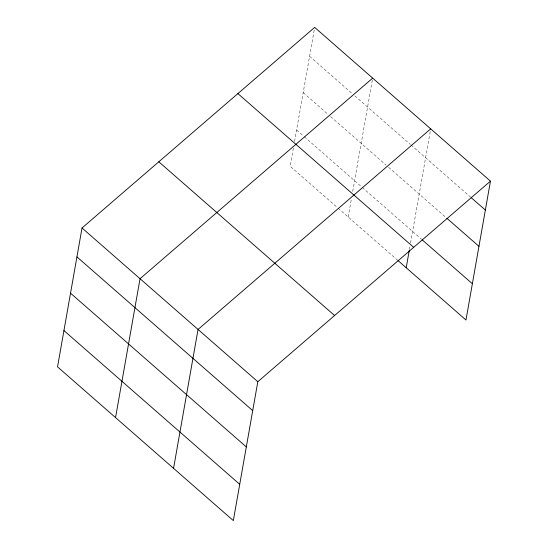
<?xml version="1.0" encoding="UTF-8"?>
<svg xmlns="http://www.w3.org/2000/svg" width="548" height="548" viewBox="0 0 548 548"><rect width="100%" height="100%" fill="white"/><g stroke="black" fill="none" stroke-linecap="round" stroke-linejoin="round"><path stroke-width="0.41" stroke-dasharray="2.74 2.06" d="M293.386 148.138L290.187 166.284L337.356 207.534M294.55 141.542L314.531 28.229M348.192 217.015L351.247 199.691M352.707 191.444L372.681 78.131M409.404 249.6L409.986 246.299M410.568 243.004L430.694 128.862M309.579 56.314L352.289 93.66M354.837 95.893L410.294 144.398M410.932 144.953L470.581 197.116M303.181 92.605L328.04 114.347M330.588 116.573L386.045 165.078M388.601 167.304L446.188 217.672M296.584 129.992L303.599 136.123M304.236 136.685L361.605 186.854M362.242 187.416L421.597 239.325M337.993 208.096L397.279 259.944"/><path stroke-width="0.82" d="M82.029 227.989L57.54 366.865L233.325 520.6L257.813 381.716L490.46 181.135L314.675 27.4L82.029 227.989L257.813 381.716M115.553 417.597L140.041 278.72L372.681 78.131M173.558 468.335L198.047 329.451L430.694 128.862M406.205 267.746L409.26 250.422M490.46 181.135L465.971 320.011L397.917 260.499M471.225 197.677L485.364 210.042M446.832 218.234L478.959 246.333M422.241 239.887L472.369 283.727M237.901 93.592L413.685 247.326M158.804 161.79L334.588 315.525M76.932 256.896L252.717 410.63M70.534 293.187L246.319 446.921M63.938 330.574L239.723 484.309"/></g></svg>
